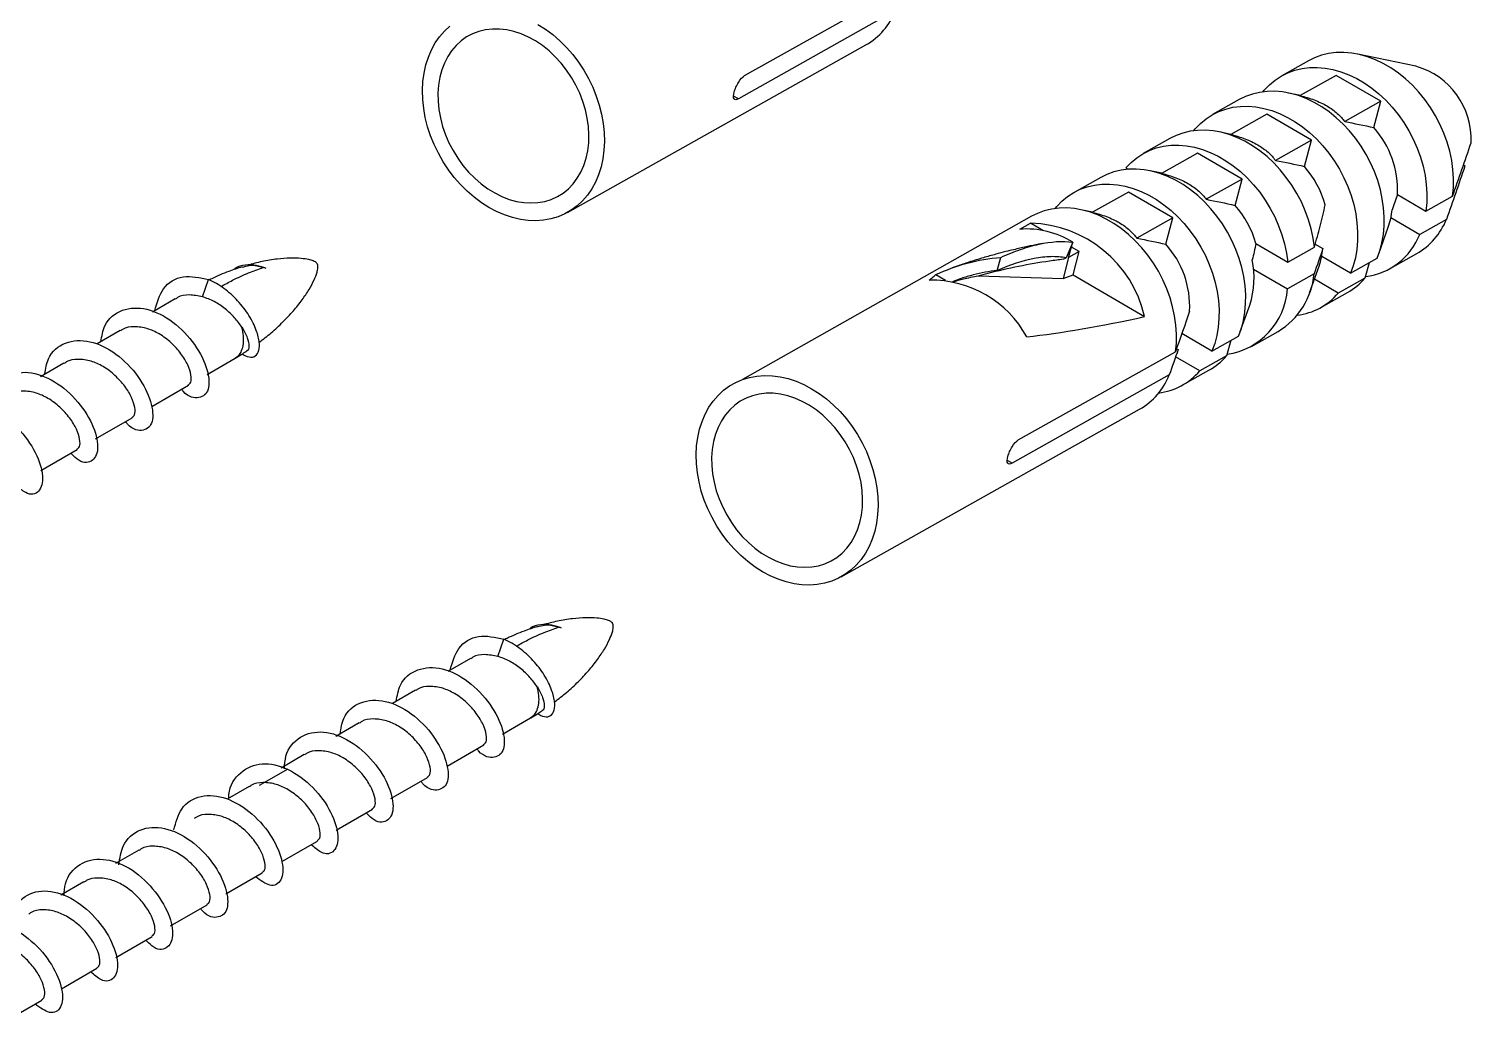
# Model space of a CAD drawing. Extents: x 7948 to 8542, y -4601 to -4181.
# Drawn here: x 8377.33 to 8395.8, y -4244.99 to -4232.28 of the extents above; entities that cross this region are included whole.
import ezdxf

# ---------------------------------------------------------------- set-up
doc = ezdxf.new("R2010")
doc.units = 0
doc.header["$LTSCALE"] = 7
doc.header["$MEASUREMENT"] = 0
doc.layers.get('0').update_dxf_attribs({"color": 2, "linetype": 'CONTINUOUS'})

msp = doc.modelspace()

# ---------------------------------------------------------------- linework, layer by layer
at = {"color": 7, "linetype": 'Continuous'}
for p, q in [((8386.49521, -4232.87972), (8388.50836, -4231.74976)), ((8388.4285, -4232.04783), (8386.41534, -4233.17779)), ((8384.22745, -4234.631), (8388.04903, -4232.48599)), ((8395.09286, -4232.76059), (8394.34869, -4232.60463)), ((8393.71657, -4232.68944), (8393.37536, -4232.88096)), ((8394.07081, -4232.87673), (8393.60979, -4233.13549)), ((8394.6411, -4233.2087), (8394.07081, -4232.87673)), ((8393.61218, -4233.13415), (8393.46154, -4233.10258)), ((8392.82942, -4233.18739), (8392.48821, -4233.37891)), ((8394.6411, -4233.2087), (8394.18008, -4233.46747)), ((8394.55102, -4233.5449), (8394.6411, -4233.2087)), ((8393.18366, -4233.37468), (8392.72264, -4233.63344)), ((8393.75395, -4233.70665), (8393.18366, -4233.37468)), ((8391.94227, -4233.68534), (8391.60106, -4233.87686)), ((8392.72503, -4233.6321), (8392.57438, -4233.60053)), ((8393.75395, -4233.70665), (8393.29293, -4233.96542)), ((8393.66386, -4234.04285), (8393.75395, -4233.70665)), ((8392.2965, -4233.87262), (8391.83548, -4234.13139)), ((8392.86679, -4234.2046), (8392.2965, -4233.87262)), ((8391.37712, -4234.061), (8391.40754, -4234.07871)), ((8391.83787, -4234.13005), (8391.68723, -4234.09848)), ((8395.70114, -4234.0224), (8395.71847, -4234.03704)), ((8391.05512, -4234.18329), (8390.7139, -4234.37481)), ((8392.86679, -4234.2046), (8392.40577, -4234.46337)), ((8392.77671, -4234.5408), (8392.86679, -4234.2046)), ((8391.40935, -4234.37057), (8390.94833, -4234.62934)), ((8391.97964, -4234.70255), (8391.40935, -4234.37057)), ((8394.85527, -4234.4015), (8395.22084, -4234.61431)), ((8395.22084, -4234.61431), (8395.56205, -4234.42279)), ((8390.95072, -4234.628), (8390.80008, -4234.59643)), ((8390.16796, -4234.68124), (8386.46852, -4236.77037)), ((8390.01951, -4234.84681), (8390.156, -4234.7702)), ((8390.31572, -4234.86318), (8390.156, -4234.7702)), ((8391.97964, -4234.70255), (8391.51862, -4234.96132)), ((8391.88956, -4235.03875), (8391.97964, -4234.70255)), ((8394.61721, -4235.16155), (8394.73809, -4234.82121)), ((8394.77241, -4234.69782), (8395.14098, -4234.91238)), ((8395.48219, -4234.72086), (8395.14098, -4234.91238)), ((8390.69748, -4235.01176), (8390.61334, -4235.2139)), ((8390.64424, -4235.21048), (8390.69748, -4235.01176)), ((8389.73068, -4235.3742), (8389.77536, -4235.20747)), ((8390.78072, -4235.13387), (8390.64424, -4235.21048)), ((8390.78072, -4235.13387), (8390.68041, -4235.07547)), ((8390.70086, -4235.43193), (8390.78072, -4235.13387)), ((8393.04262, -4235.03052), (8393.45074, -4235.2681)), ((8393.45074, -4235.2681), (8393.79196, -4235.07658)), ((8393.80281, -4235.03731), (8393.9009, -4235.09441)), ((8394.25382, -4235.41033), (8393.88525, -4235.19577)), ((8394.76151, -4235.35054), (8395.10272, -4235.15902)), ((8389.20331, -4235.32432), (8389.15487, -4235.34076)), ((8390.64424, -4235.21048), (8390.57278, -4235.47717)), ((8393.01391, -4235.35837), (8393.44654, -4235.61021)), ((8393.73006, -4235.6595), (8393.85094, -4235.31916)), ((8394.25382, -4235.41033), (8394.59504, -4235.21881)), ((8394.49403, -4235.2755), (8394.43951, -4235.47283)), ((8379.55149, -4235.71296), (8379.63094, -4235.49094)), ((8388.94489, -4235.42796), (8389.06942, -4235.50045)), ((8389.48551, -4235.4443), (8390.57278, -4235.47717)), ((8390.57278, -4235.47717), (8390.70086, -4235.43193)), ((8390.70086, -4235.43193), (8391.61747, -4235.96551)), ((8393.78775, -4235.41869), (8393.44654, -4235.61021)), ((8394.0983, -4235.66435), (8393.79172, -4235.48588)), ((8394.43951, -4235.47283), (8394.0983, -4235.66435)), ((8379.20267, -4235.73805), (8378.91032, -4235.90682)), ((8393.87436, -4235.84849), (8394.21557, -4235.65697)), ((8392.84291, -4236.15744), (8392.96378, -4235.81711)), ((8378.49717, -4236.14532), (8378.20368, -4236.31475)), ((8392.47952, -4236.40622), (8392.09426, -4236.18196)), ((8392.47952, -4236.40622), (8392.82073, -4236.21471)), ((8392.71972, -4236.2714), (8392.6652, -4236.46873)), ((8392.9872, -4236.34644), (8393.32842, -4236.15492)), ((8379.6126, -4236.70538), (8379.97107, -4236.49845)), ((8390.00029, -4237.54455), (8392.01344, -4236.41459)), ((8392.32399, -4236.66025), (8392.01469, -4236.4802)), ((8392.02662, -4236.37667), (8392.04673, -4236.38838)), ((8392.6652, -4236.46873), (8392.32399, -4236.66025)), ((8377.7775, -4236.56229), (8377.47702, -4236.73575)), ((8392.10005, -4236.84439), (8392.44126, -4236.65287)), ((8378.90276, -4237.11517), (8379.37124, -4236.84472)), ((8391.93358, -4236.71265), (8389.92042, -4237.84262)), ((8387.73253, -4239.29583), (8391.55411, -4237.15082)), ((8378.18316, -4237.53209), (8378.65163, -4237.26165)), ((8377.48163, -4237.93708), (8377.94604, -4237.66898)), ((8383.33394, -4240.31784), (8383.41339, -4240.09582)), ((8382.98512, -4240.34293), (8382.69277, -4240.5117)), ((8382.27963, -4240.7502), (8381.98613, -4240.91963)), ((8383.39506, -4241.31026), (8383.75352, -4241.10333)), ((8381.55995, -4241.16717), (8381.25947, -4241.34063)), ((8382.68521, -4241.72005), (8383.15369, -4241.4496)), ((8380.8545, -4241.57442), (8380.5584, -4241.74535)), ((8380.64379, -4241.75803), (8380.27605, -4241.97032)), ((8380.14903, -4241.98168), (8379.86852, -4242.14361)), ((8381.96562, -4242.13697), (8382.43408, -4241.86653)), ((8381.26409, -4242.54196), (8381.72849, -4242.27386)), ((8380.56803, -4242.94379), (8381.02309, -4242.68108)), ((8378.73784, -4242.79634), (8378.43796, -4242.96945)), ((8379.85183, -4243.35724), (8380.31755, -4243.08838)), ((8378.03242, -4243.20357), (8377.73726, -4243.37396)), ((8379.14338, -4243.76621), (8379.6119, -4243.49575)), ((8378.44248, -4244.17084), (8378.90626, -4243.9031)), ((8377.74667, -4244.57252), (8378.20116, -4244.31015)), ((8377.02948, -4244.98655), (8377.4954, -4244.71758))]:
    msp.add_line(p, q, dxfattribs=at)
at = {"color": 8, "linetype": 'Continuous'}
for p, q in [((8386.41534, -4233.17779), (8386.35455, -4233.1424)), ((8389.92042, -4237.84262), (8389.85964, -4237.80723))]:
    msp.add_line(p, q, dxfattribs=at)
at = {"color": 7, "linetype": 'Continuous', "flags": 128}
for points in [[(8384.65595, -4234.0491), (8384.6243, -4234.1488), (8384.58436, -4234.24277), (8384.53642, -4234.3303), (8384.48087, -4234.41071), (8384.4181, -4234.48341), (8384.34861, -4234.54783), (8384.27293, -4234.60349), (8384.19162, -4234.64996), (8384.10531, -4234.68688), (8384.01466, -4234.71399), (8383.92035, -4234.73106), (8383.82311, -4234.73798), (8383.72366, -4234.73469), (8383.62278, -4234.7212), (8383.52122, -4234.69764), (8383.41976, -4234.66417), (8383.31918, -4234.62105), (8383.22023, -4234.56861), (8383.12368, -4234.50724), (8383.03025, -4234.43742), (8382.94065, -4234.35968), (8382.85558, -4234.2746), (8382.77567, -4234.18284), (8382.70153, -4234.08509), (8382.63374, -4233.9821), (8382.5728, -4233.87465), (8382.51917, -4233.76356), (8382.47327, -4233.64967), (8382.43545, -4233.53386), (8382.40599, -4233.41699), (8382.38512, -4233.29997), (8382.373, -4233.18368), (8382.36971, -4233.06901), (8382.37529, -4232.95683), (8382.38969, -4232.84799), (8382.4128, -4232.74333), (8382.44445, -4232.64363), (8382.48439, -4232.54966), (8382.53232, -4232.46214), (8382.58788, -4232.38172), (8382.65065, -4232.30902), (8382.72014, -4232.2446)], [(8383.84852, -4232.22382), (8383.94507, -4232.28519), (8384.0385, -4232.35501), (8384.1281, -4232.43275), (8384.21317, -4232.51783), (8384.29308, -4232.60959), (8384.36722, -4232.70734), (8384.43501, -4232.81033), (8384.49595, -4232.91778), (8384.54958, -4233.02887), (8384.59548, -4233.14276), (8384.6333, -4233.25857), (8384.66276, -4233.37544), (8384.68363, -4233.49246), (8384.69575, -4233.60875), (8384.69904, -4233.72342), (8384.69346, -4233.8356), (8384.67906, -4233.94444), (8384.65595, -4234.0491)], [(8384.46585, -4233.93845), (8384.48668, -4233.84194), (8384.49862, -4233.74127), (8384.50156, -4233.63739), (8384.49547, -4233.53125), (8384.4804, -4233.42384), (8384.4565, -4233.31619), (8384.42399, -4233.20927), (8384.38318, -4233.10411), (8384.33444, -4233.00167), (8384.27823, -4232.90291), (8384.21507, -4232.80876), (8384.14556, -4232.7201), (8384.07034, -4232.63775), (8383.99012, -4232.56248), (8383.90565, -4232.49499), (8383.8177, -4232.43592), (8383.72712, -4232.38582), (8383.63473, -4232.34514), (8383.5414, -4232.31429), (8383.44801, -4232.29353), (8383.35543, -4232.28307), (8383.26451, -4232.283), (8383.17612, -4232.29333), (8383.09107, -4232.31395), (8383.01016, -4232.34468), (8382.93415, -4232.38523), (8382.86374, -4232.43521), (8382.79959, -4232.49417), (8382.7423, -4232.56155), (8382.6924, -4232.63672), (8382.65037, -4232.71899), (8382.61659, -4232.80758), (8382.59138, -4232.90166), (8382.57498, -4233.00036), (8382.56753, -4233.10276), (8382.56911, -4233.2079), (8382.5797, -4233.31479), (8382.59921, -4233.42245), (8382.62744, -4233.52986), (8382.66415, -4233.63602), (8382.70898, -4233.73994), (8382.76151, -4233.84066), (8382.82127, -4233.93722), (8382.88768, -4234.02874), (8382.96013, -4234.11435), (8383.03794, -4234.19325), (8383.12038, -4234.26471), (8383.20669, -4234.32806), (8383.29606, -4234.38271), (8383.38766, -4234.42816), (8383.48062, -4234.46396), (8383.57409, -4234.4898), (8383.66718, -4234.50543), (8383.75904, -4234.5107), (8383.8488, -4234.50556), (8383.93562, -4234.49007), (8384.0187, -4234.46436), (8384.09725, -4234.42868), (8384.17055, -4234.38336), (8384.23791, -4234.32883), (8384.2987, -4234.26559), (8384.35235, -4234.19423), (8384.39837, -4234.11541), (8384.43632, -4234.02989), (8384.46585, -4233.93845)], [(8395.56205, -4234.42279), (8395.57241, -4234.31204), (8395.57388, -4234.19833), (8395.56645, -4234.08252), (8395.55017, -4233.96549), (8395.52517, -4233.84816), (8395.49163, -4233.7314), (8395.44983, -4233.61612), (8395.40007, -4233.5032), (8395.34273, -4233.39349), (8395.27826, -4233.28784), (8395.20715, -4233.18706), (8395.12994, -4233.09192), (8395.04722, -4233.00314), (8394.95963, -4232.92141), (8394.86783, -4232.84734), (8394.77253, -4232.78151), (8394.67445, -4232.72442), (8394.57435, -4232.6765), (8394.47298, -4232.63812), (8394.37114, -4232.60958), (8394.26959, -4232.59109), (8394.1691, -4232.5828), (8394.07046, -4232.58476), (8393.97441, -4232.59697), (8393.8817, -4232.61932), (8393.79301, -4232.65166), (8393.71657, -4232.68944)], [(8393.13251, -4233.08784), (8393.15043, -4233.06625), (8393.21657, -4232.99721), (8393.28922, -4232.93672), (8393.36783, -4232.88524), (8393.4518, -4232.84317), (8393.54048, -4232.81084), (8393.6332, -4232.78848), (8393.72925, -4232.77628), (8393.82789, -4232.77431), (8393.92837, -4232.78261), (8394.02993, -4232.8011), (8394.13177, -4232.82964), (8394.23313, -4232.86802), (8394.33324, -4232.91593), (8394.43132, -4232.97303), (8394.52662, -4233.03886), (8394.61842, -4233.11293), (8394.70601, -4233.19466), (8394.78873, -4233.28344), (8394.86594, -4233.37858), (8394.93705, -4233.47936), (8395.00152, -4233.58501), (8395.05885, -4233.69471), (8395.10861, -4233.80764), (8395.15042, -4233.92292), (8395.18395, -4234.03968), (8395.20896, -4234.15701), (8395.22524, -4234.27403), (8395.23267, -4234.38985), (8395.2312, -4234.50356), (8395.22084, -4234.61431)], [(8394.59504, -4235.21881), (8394.63047, -4235.12186), (8394.65751, -4235.01961), (8394.67595, -4234.91283), (8394.68565, -4234.80233), (8394.68652, -4234.68895), (8394.67858, -4234.57355), (8394.66187, -4234.457), (8394.63652, -4234.34018), (8394.60273, -4234.22399), (8394.56075, -4234.1093), (8394.51091, -4233.99698), (8394.45357, -4233.88789), (8394.38917, -4233.78284), (8394.3182, -4233.68264), (8394.2412, -4233.58805), (8394.15876, -4233.49978), (8394.07149, -4233.4185), (8393.98006, -4233.34483), (8393.88516, -4233.27932), (8393.78752, -4233.22248), (8393.68786, -4233.17473), (8393.58695, -4233.13644), (8393.48555, -4233.10789), (8393.38443, -4233.08931), (8393.28436, -4233.08082), (8393.1861, -4233.08251), (8393.09038, -4233.09435), (8392.99794, -4233.11625), (8392.90947, -4233.14806), (8392.82942, -4233.18739)], [(8392.24536, -4233.58579), (8392.26702, -4233.55988), (8392.33325, -4233.49161), (8392.40591, -4233.43184), (8392.48444, -4233.38104), (8392.56826, -4233.33958), (8392.65673, -4233.30777), (8392.74917, -4233.28587), (8392.84488, -4233.27403), (8392.94315, -4233.27234), (8393.04322, -4233.28083), (8393.14434, -4233.29941), (8393.24574, -4233.32796), (8393.34665, -4233.36625), (8393.4463, -4233.414), (8393.54395, -4233.47084), (8393.63885, -4233.53635), (8393.73028, -4233.61002), (8393.81755, -4233.6913), (8393.89999, -4233.77957), (8393.97699, -4233.87416), (8394.04796, -4233.97436), (8394.11235, -4234.07941), (8394.16969, -4234.1885), (8394.21954, -4234.30082), (8394.26152, -4234.41551), (8394.29531, -4234.5317), (8394.32065, -4234.64852), (8394.33736, -4234.76507), (8394.34531, -4234.88047), (8394.34443, -4234.99385), (8394.33474, -4235.10435), (8394.3163, -4235.21113), (8394.28926, -4235.31338), (8394.25382, -4235.41033)], [(8393.79196, -4235.07658), (8393.77556, -4234.95968), (8393.75047, -4234.84249), (8393.71687, -4234.72588), (8393.67501, -4234.61075), (8393.62523, -4234.49799), (8393.5679, -4234.38845), (8393.50344, -4234.28296), (8393.43237, -4234.18233), (8393.35522, -4234.08734), (8393.27257, -4233.99869), (8393.18506, -4233.91708), (8393.09336, -4233.84312), (8392.99817, -4233.77737), (8392.9002, -4233.72034), (8392.80022, -4233.67247), (8392.69898, -4233.63412), (8392.59725, -4233.60557), (8392.49581, -4233.58706), (8392.39544, -4233.57871), (8392.2969, -4233.5806), (8392.20094, -4233.59271), (8392.10829, -4233.61495), (8392.01966, -4233.64714), (8391.94227, -4233.68534)], [(8391.37712, -4234.061), (8391.44328, -4233.99216), (8391.51593, -4233.93186), (8391.59452, -4233.88057), (8391.67845, -4233.83866), (8391.76708, -4233.80647), (8391.85972, -4233.78423), (8391.95568, -4233.77212), (8392.05423, -4233.77023), (8392.1546, -4233.77858), (8392.25604, -4233.79709), (8392.35776, -4233.82564), (8392.45901, -4233.86399), (8392.55899, -4233.91186), (8392.65695, -4233.96889), (8392.75215, -4234.03464), (8392.84385, -4234.1086), (8392.93136, -4234.19021), (8393.014, -4234.27886), (8393.09116, -4234.37385), (8393.16223, -4234.47448), (8393.22668, -4234.57997), (8393.28402, -4234.68951), (8393.3338, -4234.80227), (8393.37565, -4234.9174), (8393.40926, -4235.034), (8393.43435, -4235.1512), (8393.45074, -4235.2681)], [(8392.82073, -4236.21471), (8392.85617, -4236.11776), (8392.88321, -4236.01551), (8392.90165, -4235.90873), (8392.91134, -4235.79823), (8392.91222, -4235.68485), (8392.90427, -4235.56944), (8392.88756, -4235.4529), (8392.86222, -4235.33608), (8392.82843, -4235.21989), (8392.78645, -4235.1052), (8392.7366, -4234.99288), (8392.67926, -4234.88379), (8392.61486, -4234.77874), (8392.5439, -4234.67854), (8392.4669, -4234.58395), (8392.38445, -4234.49568), (8392.29719, -4234.4144), (8392.20576, -4234.34073), (8392.11086, -4234.27522), (8392.01321, -4234.21838), (8391.91355, -4234.17063), (8391.81264, -4234.13234), (8391.71125, -4234.10379), (8391.61013, -4234.0852), (8391.51006, -4234.07672), (8391.41179, -4234.07841), (8391.31607, -4234.09025), (8391.22363, -4234.11215), (8391.13517, -4234.14396), (8391.05512, -4234.18329)], [(8390.47106, -4234.58169), (8390.49271, -4234.55577), (8390.55894, -4234.48751), (8390.6316, -4234.42774), (8390.71014, -4234.37694), (8390.79396, -4234.33548), (8390.88242, -4234.30367), (8390.97486, -4234.28177), (8391.07058, -4234.26993), (8391.16884, -4234.26824), (8391.26892, -4234.27672), (8391.37003, -4234.29531), (8391.47143, -4234.32386), (8391.57234, -4234.36215), (8391.672, -4234.4099), (8391.76964, -4234.46674), (8391.86454, -4234.53225), (8391.95597, -4234.60592), (8392.04324, -4234.6872), (8392.12569, -4234.77547), (8392.20268, -4234.87006), (8392.27365, -4234.97026), (8392.33805, -4235.0753), (8392.39539, -4235.1844), (8392.44524, -4235.29672), (8392.48721, -4235.41141), (8392.521, -4235.5276), (8392.54635, -4235.64441), (8392.56306, -4235.76096), (8392.571, -4235.87637), (8392.57013, -4235.98975), (8392.56043, -4236.10025), (8392.542, -4236.20703), (8392.51496, -4236.30928), (8392.47952, -4236.40622)], [(8392.01344, -4236.41459), (8392.0238, -4236.30384), (8392.02527, -4236.19012), (8392.01784, -4236.07431), (8392.00156, -4235.95729), (8391.97656, -4235.83995), (8391.94302, -4235.7232), (8391.90122, -4235.60792), (8391.85146, -4235.49499), (8391.79412, -4235.38529), (8391.72965, -4235.27964), (8391.65854, -4235.17886), (8391.58133, -4235.08372), (8391.49861, -4234.99494), (8391.41102, -4234.9132), (8391.31922, -4234.83914), (8391.22392, -4234.77331), (8391.12584, -4234.71621), (8391.02574, -4234.66829), (8390.92437, -4234.62992), (8390.82253, -4234.60138), (8390.72098, -4234.58289), (8390.62049, -4234.57459), (8390.52185, -4234.57656), (8390.4258, -4234.58876), (8390.33308, -4234.61112), (8390.2444, -4234.64345), (8390.16796, -4234.68124)], [(8388.16103, -4238.71393), (8388.12938, -4238.81363), (8388.08944, -4238.9076), (8388.04151, -4238.99512), (8387.98595, -4239.07554), (8387.92319, -4239.14823), (8387.8537, -4239.21266), (8387.77801, -4239.26831), (8387.69671, -4239.31478), (8387.6104, -4239.35171), (8387.51974, -4239.37881), (8387.42544, -4239.39589), (8387.32819, -4239.40281), (8387.22875, -4239.39951), (8387.12786, -4239.38603), (8387.0263, -4239.36247), (8386.92485, -4239.32899), (8386.82426, -4239.28587), (8386.72532, -4239.23343), (8386.62876, -4239.17207), (8386.53533, -4239.10225), (8386.44574, -4239.0245), (8386.36066, -4238.93943), (8386.28075, -4238.84767), (8386.20662, -4238.74992), (8386.13882, -4238.64693), (8386.07788, -4238.53948), (8386.02425, -4238.42839), (8385.97836, -4238.3145), (8385.94053, -4238.19868), (8385.91108, -4238.08182), (8385.89021, -4237.9648), (8385.87808, -4237.84851), (8385.8748, -4237.73384), (8385.88037, -4237.62166), (8385.89477, -4237.51282), (8385.91788, -4237.40815), (8385.94953, -4237.30846), (8385.98947, -4237.21449), (8386.03741, -4237.12696), (8386.09297, -4237.04655), (8386.15573, -4236.97385), (8386.22522, -4236.90943), (8386.3009, -4236.85377), (8386.38221, -4236.8073), (8386.46852, -4236.77037), (8386.55917, -4236.74327), (8386.65348, -4236.72619), (8386.75073, -4236.71928), (8386.85017, -4236.72257), (8386.95105, -4236.73605), (8387.05261, -4236.75962), (8387.15407, -4236.79309), (8387.25465, -4236.83621), (8387.3536, -4236.88865), (8387.45015, -4236.95001), (8387.54359, -4237.01983), (8387.63318, -4237.09758), (8387.71825, -4237.18266), (8387.79816, -4237.27442), (8387.8723, -4237.37217), (8387.94009, -4237.47516), (8388.00104, -4237.58261), (8388.05466, -4237.6937), (8388.10056, -4237.80759), (8388.13838, -4237.9234), (8388.16784, -4238.04026), (8388.18871, -4238.15729), (8388.20083, -4238.27358), (8388.20412, -4238.38825), (8388.19854, -4238.50043), (8388.18414, -4238.60927), (8388.16103, -4238.71393)], [(8387.97093, -4238.60327), (8387.99176, -4238.50677), (8388.0037, -4238.4061), (8388.00664, -4238.30221), (8388.00055, -4238.19607), (8387.98548, -4238.08867), (8387.96158, -4237.98101), (8387.92907, -4237.8741), (8387.88826, -4237.76893), (8387.83952, -4237.66649), (8387.78331, -4237.56774), (8387.72015, -4237.47359), (8387.65064, -4237.38493), (8387.57543, -4237.30257), (8387.49521, -4237.2273), (8387.41073, -4237.15982), (8387.32279, -4237.10075), (8387.2322, -4237.05064), (8387.13981, -4237.00997), (8387.04649, -4236.97911), (8386.95309, -4236.95836), (8386.86051, -4236.9479), (8386.7696, -4236.94783), (8386.6812, -4236.95815), (8386.59615, -4236.97878), (8386.51524, -4237.00951), (8386.43923, -4237.05005), (8386.36882, -4237.10004), (8386.30467, -4237.159), (8386.24738, -4237.22638), (8386.19749, -4237.30155), (8386.15545, -4237.38382), (8386.12167, -4237.4724), (8386.09646, -4237.56649), (8386.08006, -4237.66519), (8386.07261, -4237.76759), (8386.07419, -4237.87272), (8386.08478, -4237.97962), (8386.10429, -4238.08727), (8386.13253, -4238.19468), (8386.16923, -4238.30085), (8386.21406, -4238.40477), (8386.2666, -4238.50549), (8386.32635, -4238.60205), (8386.39276, -4238.69356), (8386.46521, -4238.77917), (8386.54302, -4238.85808), (8386.62546, -4238.92954), (8386.71177, -4238.99289), (8386.80114, -4239.04754), (8386.89274, -4239.09298), (8386.9857, -4239.12879), (8387.07917, -4239.15463), (8387.17227, -4239.17025), (8387.26412, -4239.17552), (8387.35388, -4239.17039), (8387.4407, -4239.15489), (8387.52378, -4239.12919), (8387.60234, -4239.09351), (8387.67563, -4239.04819), (8387.74299, -4238.99365), (8387.80378, -4238.93041), (8387.85744, -4238.85905), (8387.90345, -4238.78024), (8387.9414, -4238.69471), (8387.97093, -4238.60327)]]:
    msp.add_lwpolyline(points, dxfattribs=at)
at = {"color": 7, "linetype": 'Continuous'}
for centre, radius, start, end in [((8387.60363, -4231.71686), 0.88879, 300.074881, 338.137497), ((8394.82933, -4233.69414), 0.97004, 357.351076, 74.236197), ((8393.66806, -4234.34085), 1.18876, 357.075455, 42.033392), ((8392.72362, -4234.87043), 1.25258, 15.648195, 41.353386), ((8391.83647, -4235.36838), 1.25258, 15.648195, 41.353386), ((8393.82018, -4234.49922), 0.97275, 340.669501, 354.262474), ((8390.11746, -4236.30843), 1.53871, 12.877186, 88.564717), ((8394.65732, -4234.38989), 0.88879, 300.074881, 338.137497), ((8390.10336, -4235.97794), 1.13423, 58.411535, 94.239171), ((8394.34382, -4234.60247), 0.85528, 276.938324, 338.755374), ((8391.0066, -4235.8347), 1.18876, 357.075455, 42.033392), ((8392.93399, -4234.99738), 0.97177, 340.662615, 354.26936), ((8391.89896, -4235.46666), 1.12101, 341.782935, 11.787256), ((8388.87986, -4236.89967), 1.40184, 28.754394, 90.83658), ((8392.83131, -4235.33337), 0.96024, 301.177587, 354.902393), ((8393.80819, -4234.93331), 0.83045, 299.376821, 319.482878), ((8392.54299, -4235.55128), 0.90547, 278.277439, 356.268746), ((8393.46792, -4235.12465), 0.82985, 277.153832, 319.431478), ((8392.03389, -4235.9292), 0.83045, 299.376821, 319.482878), ((8391.69362, -4236.12055), 0.82985, 277.153832, 319.431478), ((8391.10871, -4236.38169), 0.88879, 300.074881, 338.137497)]:
    msp.add_arc(centre, radius, start, end, dxfattribs=at)
msp.add_ellipse((8393.4588, -4234.45793), major_axis=(4.90667, 1.55516), ratio=0.18948799, start_param=3.90258093, end_param=4.26844214, dxfattribs=at)
for points, knots in [([(8386.41534, -4233.17779), (8386.40181, -4233.18539), (8386.39007, -4233.18924), (8386.37099, -4233.18918), (8386.3638, -4233.18518), (8386.35009, -4233.16196), (8386.35145, -4233.13091), (8386.36729, -4233.07181), (8386.37465, -4233.05069), (8386.3929, -4233.00788), (8386.40374, -4232.98642), (8386.4395, -4232.92729), (8386.46814, -4232.89492), (8386.49521, -4232.87972)], [0, 0, 0, 0, 0.125, 0.125, 0.25, 0.25, 0.5, 0.5, 0.625, 0.625, 0.75, 0.75, 1, 1, 1, 1]), ([(8393.60979, -4233.13549), (8393.67132, -4233.15105), (8393.73149, -4233.1693), (8393.81882, -4233.20243), (8393.84763, -4233.21454), (8393.90237, -4233.24022), (8393.92846, -4233.25384), (8394.00284, -4233.29709), (8394.04761, -4233.32963), (8394.12271, -4233.39684), (8394.15396, -4233.43197), (8394.18008, -4233.46747)], [0, 0, 0, 0, 0.25, 0.25, 0.375, 0.375, 0.5, 0.5, 0.75, 0.75, 1, 1, 1, 1]), ([(8392.72264, -4233.63344), (8392.78417, -4233.649), (8392.84434, -4233.66725), (8392.93167, -4233.70038), (8392.96048, -4233.71249), (8393.01522, -4233.73817), (8393.04131, -4233.75179), (8393.11569, -4233.79504), (8393.16045, -4233.82758), (8393.23556, -4233.89479), (8393.2668, -4233.92992), (8393.29293, -4233.96542)], [0, 0, 0, 0, 0.25, 0.25, 0.375, 0.375, 0.5, 0.5, 0.75, 0.75, 1, 1, 1, 1]), ([(8391.83548, -4234.13139), (8391.89702, -4234.14695), (8391.95719, -4234.1652), (8392.04451, -4234.19832), (8392.07332, -4234.21044), (8392.12806, -4234.23612), (8392.15416, -4234.24974), (8392.22854, -4234.29298), (8392.2733, -4234.32553), (8392.34841, -4234.39274), (8392.37965, -4234.42787), (8392.40577, -4234.46337)], [0, 0, 0, 0, 0.25, 0.25, 0.375, 0.375, 0.5, 0.5, 0.75, 0.75, 1, 1, 1, 1]), ([(8390.94833, -4234.62934), (8391.00987, -4234.6449), (8391.07003, -4234.66315), (8391.15736, -4234.69627), (8391.18617, -4234.70839), (8391.24091, -4234.73407), (8391.26701, -4234.74769), (8391.34138, -4234.79093), (8391.38615, -4234.82348), (8391.46126, -4234.89069), (8391.4925, -4234.92582), (8391.51862, -4234.96132)], [0, 0, 0, 0, 0.25, 0.25, 0.375, 0.375, 0.5, 0.5, 0.75, 0.75, 1, 1, 1, 1]), ([(8393.79196, -4235.07658), (8393.81808, -4234.98675), (8393.84326, -4234.89666), (8393.8901, -4234.71556), (8393.91187, -4234.62458), (8393.92977, -4234.53257)], [0, 0, 0, 0, 0.5, 0.5, 1, 1, 1, 1]), ([(8389.77536, -4235.20747), (8389.86091, -4235.16847), (8389.94467, -4235.13461), (8390.10833, -4235.07792), (8390.18842, -4235.05506), (8390.42056, -4235.00464), (8390.56499, -4234.99457), (8390.69744, -4235.01184)], [0, 0, 0, 0, 0.25, 0.25, 0.5, 0.5, 1, 1, 1, 1]), ([(8390.30534, -4235.03046), (8390.28516, -4235.03426), (8390.24025, -4235.04272), (8390.17132, -4235.05701), (8390.09686, -4235.0729), (8390.01976, -4235.09015), (8389.93369, -4235.11027), (8389.83036, -4235.13567), (8389.70142, -4235.16932), (8389.54326, -4235.21395), (8389.37677, -4235.26443), (8389.26364, -4235.30353), (8389.21249, -4235.32121)], [0, 0, 0, 0, 0.05528779, 0.12303181, 0.18894027, 0.25944142, 0.33441732, 0.42495201, 0.54280017, 0.68807791, 0.85895265, 1, 1, 1, 1]), ([(8390.61329, -4235.214), (8390.55092, -4235.20181), (8390.48524, -4235.19673), (8390.34782, -4235.19954), (8390.27587, -4235.20746), (8390.05324, -4235.24934), (8389.89588, -4235.30124), (8389.73068, -4235.3742)], [0, 0, 0, 0, 0.25, 0.25, 0.5, 0.5, 1, 1, 1, 1]), ([(8380.06028, -4235.32823), (8380.00275, -4235.34693), (8379.8702, -4235.39), (8379.73057, -4235.44933), (8379.64986, -4235.49033), (8379.63975, -4235.49546)], [0, 0, 0, 0, 0.4015402, 0.92506864, 1, 1, 1, 1]), ([(8380.36827, -4235.34975), (8380.32662, -4235.33451), (8380.23619, -4235.30144), (8380.09817, -4235.30064), (8379.9976, -4235.32273), (8379.95872, -4235.35979), (8379.95403, -4235.36426)], [0, 0, 0, 0, 0.27696294, 0.60122499, 0.95184436, 1, 1, 1, 1]), ([(8380.06177, -4235.33323), (8380.09067, -4235.32373), (8380.16465, -4235.29943), (8380.26103, -4235.31453), (8380.32164, -4235.33326), (8380.33091, -4235.33612)], [0, 0, 0, 0, 0.35198006, 0.90081172, 1, 1, 1, 1]), ([(8381.02262, -4235.2894), (8381.01997, -4235.28554), (8381.01602, -4235.27978), (8381.00734, -4235.27184), (8380.99289, -4235.2617), (8380.96129, -4235.24736), (8380.90177, -4235.23112), (8380.80532, -4235.21812), (8380.67018, -4235.21478), (8380.50161, -4235.22736), (8380.31715, -4235.25647), (8380.19182, -4235.29019), (8380.13077, -4235.30662)], [0, 0, 0, 0, 0.01277671, 0.01904438, 0.03465619, 0.06818073, 0.1344054, 0.24281953, 0.39457691, 0.58249875, 0.79667525, 1, 1, 1, 1]), ([(8380.27826, -4236.29473), (8380.33006, -4236.2548), (8380.4364, -4236.17282), (8380.58243, -4236.03738), (8380.71505, -4235.89628), (8380.8267, -4235.75665), (8380.91553, -4235.62414), (8380.97963, -4235.50543), (8381.01644, -4235.41303), (8381.03011, -4235.35345), (8381.03145, -4235.32314), (8381.02969, -4235.30837), (8381.02701, -4235.29805), (8381.02406, -4235.29224), (8381.02262, -4235.2894)], [0, 0, 0, 0, 0.1494963, 0.30691949, 0.45651099, 0.59598338, 0.72213327, 0.8306135, 0.91604398, 0.96077826, 0.9780479, 0.98725725, 0.99379235, 1, 1, 1, 1]), ([(8389.73068, -4235.3742), (8389.67833, -4235.38145), (8389.57348, -4235.39595), (8389.41995, -4235.43097), (8389.28059, -4235.47095), (8389.19464, -4235.50429), (8389.15729, -4235.51878)], [0, 0, 0, 0, 0.2637506, 0.52824716, 0.79499978, 1, 1, 1, 1]), ([(8389.48551, -4235.44428), (8389.52755, -4235.43242), (8389.82464, -4235.35164), (8390.19418, -4235.27695), (8390.51682, -4235.23459), (8390.57436, -4235.22775)], [-1.968516556, -1.968516556, -1.968516556, -1.968516556, -1.920711889, -1.633397023, -1.570778371, -1.570778371, -1.570778371, -1.570778371]), ([(8378.94088, -4235.88917), (8378.97007, -4235.78743), (8379.03128, -4235.57412), (8379.29441, -4235.41683), (8379.51879, -4235.46624), (8379.63094, -4235.49094)], [0, 0, 0, 0, 0.31321279, 0.65671939, 1, 1, 1, 1]), ([(8380.06426, -4236.44196), (8380.06772, -4236.4448), (8380.08928, -4236.46248), (8380.14228, -4236.48567), (8380.21592, -4236.48837), (8380.26468, -4236.43805), (8380.28168, -4236.36747), (8380.28117, -4236.27925), (8380.25448, -4236.16901), (8380.20295, -4236.04846), (8380.14906, -4235.95103), (8380.08177, -4235.8546), (8380.00421, -4235.76304), (8379.91852, -4235.67875), (8379.82693, -4235.60388), (8379.7305, -4235.53889), (8379.66412, -4235.50692), (8379.63094, -4235.49094)], [0, 0, 0, 0, 0.01057748, 0.0658573, 0.17059753, 0.28252216, 0.34144519, 0.40037624, 0.51228264, 0.57404015, 0.6357762, 0.69725338, 0.75876749, 0.81905866, 0.87935607, 0.93968722, 1, 1, 1, 1]), ([(8388.85939, -4235.49798), (8388.8731, -4235.48639), (8388.90102, -4235.46278), (8388.93009, -4235.4397), (8388.94489, -4235.42796)], [0, 0, 0, 0, 0.49097375, 1, 1, 1, 1]), ([(8389.16447, -4235.51996), (8389.2075, -4235.50714), (8389.30742, -4235.47736), (8389.42089, -4235.45629), (8389.4855, -4235.44429)], [0, 0, 0, 0, 0.43062649, 1, 1, 1, 1]), ([(8379.55149, -4235.71296), (8379.49553, -4235.70154), (8379.38361, -4235.6787), (8379.26343, -4235.69681), (8379.21473, -4235.73563), (8379.20576, -4235.74278)], [0, 0, 0, 0, 0.44922758, 0.89856748, 1, 1, 1, 1]), ([(8380.0571, -4236.10202), (8380.03072, -4236.06126), (8379.99949, -4236.02077), (8379.92725, -4235.94069), (8379.8868, -4235.90185), (8379.79937, -4235.83163), (8379.75172, -4235.79982), (8379.65402, -4235.74794), (8379.60275, -4235.72714), (8379.55149, -4235.71296)], [0, 0, 0, 0, 0.25, 0.25, 0.5, 0.5, 0.75, 0.75, 1, 1, 1, 1]), ([(8378.2498, -4236.28812), (8378.26288, -4236.21502), (8378.2972, -4236.02319), (8378.51495, -4235.85534), (8378.83585, -4235.8404), (8379.18354, -4236.01591), (8379.47013, -4236.31868), (8379.63451, -4236.65448), (8379.6463, -4236.92475), (8379.52132, -4237.02436), (8379.36817, -4237.00018), (8379.29107, -4236.90419), (8379.28383, -4236.89518)], [0, 0, 0, 0, 0.07061139, 0.18528811, 0.29994979, 0.41461143, 0.52928794, 0.64398785, 0.75870691, 0.87342666, 0.98812602, 1, 1, 1, 1]), ([(8379.36814, -4236.83999), (8379.38097, -4236.83087), (8379.41038, -4236.80996), (8379.4113, -4236.71631), (8379.37016, -4236.58696), (8379.28283, -4236.43952), (8379.15582, -4236.2977), (8379.00502, -4236.18468), (8378.84031, -4236.1099), (8378.67806, -4236.08877), (8378.55794, -4236.10395), (8378.50922, -4236.14288), (8378.50026, -4236.15004)], [0, 0, 0, 0, 0.08694604, 0.19923424, 0.31150434, 0.42380544, 0.53606493, 0.64836, 0.7501656, 0.86242358, 0.97470963, 1, 1, 1, 1]), ([(8380.0571, -4236.10202), (8380.08295, -4236.14844), (8380.13465, -4236.24124), (8380.14942, -4236.34583), (8380.14044, -4236.40287), (8380.11858, -4236.40465), (8380.11637, -4236.40483)], [0, 0, 0, 0, 0.32190428, 0.64364004, 0.96402224, 1, 1, 1, 1]), ([(8377.53098, -4236.7046), (8377.54258, -4236.63508), (8377.57411, -4236.44603), (8377.78614, -4236.27499), (8378.10544, -4236.2554), (8378.45373, -4236.42488), (8378.74372, -4236.72518), (8378.91125, -4237.06132), (8378.92874, -4237.33507), (8378.80725, -4237.44166), (8378.6538, -4237.41908), (8378.57461, -4237.32235), (8378.56559, -4237.31132)], [0, 0, 0, 0, 0.06681107, 0.18170436, 0.29652457, 0.4111895, 0.52610971, 0.64088548, 0.75556063, 0.87049518, 0.98524151, 1, 1, 1, 1]), ([(8379.97256, -4236.49717), (8380.00117, -4236.48047), (8380.04995, -4236.452), (8380.09787, -4236.42031), (8380.11769, -4236.4072)], [0, 0, 0, 0, 0.58637698, 1, 1, 1, 1]), ([(8376.81868, -4237.15002), (8376.82256, -4237.09478), (8376.83521, -4236.9148), (8377.01273, -4236.71849), (8377.31237, -4236.6478), (8377.66286, -4236.77453), (8377.97441, -4237.0487), (8378.17726, -4237.3863), (8378.23302, -4237.68447), (8378.14311, -4237.83963), (8377.9892, -4237.84426), (8377.89182, -4237.7413), (8377.86673, -4237.71477)], [0, 0, 0, 0, 0.05037581, 0.16412947, 0.27800492, 0.39161297, 0.50540206, 0.6192401, 0.73284182, 0.84666001, 0.96047705, 1, 1, 1, 1]), ([(8378.64853, -4237.25692), (8378.66145, -4237.24773), (8378.69104, -4237.22668), (8378.69129, -4237.13359), (8378.65098, -4237.0035), (8378.5629, -4236.85682), (8378.43647, -4236.71441), (8378.28538, -4236.60169), (8378.12073, -4236.52693), (8377.95887, -4236.50551), (8377.8383, -4236.52095), (8377.78963, -4236.55984), (8377.78061, -4236.56705)], [0, 0, 0, 0, 0.08697373, 0.19918435, 0.3115413, 0.42371539, 0.53609024, 0.64829515, 0.75013427, 0.86228585, 0.97448407, 1, 1, 1, 1]), ([(8377.94292, -4237.66422), (8377.95583, -4237.65507), (8377.98541, -4237.6341), (8377.98609, -4237.54073), (8377.94512, -4237.41137), (8377.85796, -4237.26381), (8377.73071, -4237.12233), (8377.58026, -4237.00874), (8377.41509, -4236.93435), (8377.25317, -4236.91286), (8377.13289, -4236.92816), (8377.08415, -4236.96709), (8377.07514, -4236.97428)], [0, 0, 0, 0, 0.086841734, 0.199058386, 0.311357748, 0.42364807, 0.535865999, 0.648224284, 0.750153378, 0.862360194, 0.974575915, 1, 1, 1, 1]), ([(8376.10697, -4237.52666), (8376.10706, -4237.51117), (8376.10782, -4237.36894), (8376.24964, -4237.17562), (8376.52122, -4237.0523), (8376.86991, -4237.13385), (8377.19766, -4237.37658), (8377.43389, -4237.70834), (8377.52775, -4238.0257), (8377.47235, -4238.22415), (8377.3217, -4238.26432), (8377.20503, -4238.16031), (8377.16176, -4238.12173)], [0, 0, 0, 0, 0.014016831, 0.128695961, 0.243615263, 0.358318019, 0.473020563, 0.587939077, 0.702618854, 0.817347985, 0.932263689, 1, 1, 1, 1]), ([(8389.92042, -4237.84262), (8389.90689, -4237.85021), (8389.89515, -4237.85407), (8389.87607, -4237.85401), (8389.86888, -4237.85), (8389.85517, -4237.82679), (8389.85653, -4237.79574), (8389.87237, -4237.73663), (8389.87973, -4237.71552), (8389.89798, -4237.67271), (8389.90882, -4237.65124), (8389.94458, -4237.59211), (8389.97323, -4237.55974), (8390.00029, -4237.54455)], [0, 0, 0, 0, 0.125, 0.125, 0.25, 0.25, 0.5, 0.5, 0.625, 0.625, 0.75, 0.75, 1, 1, 1, 1]), ([(8384.80507, -4239.89428), (8384.80242, -4239.89042), (8384.79848, -4239.88466), (8384.78979, -4239.87672), (8384.77535, -4239.86658), (8384.74375, -4239.85224), (8384.68422, -4239.83599), (8384.58777, -4239.823), (8384.45264, -4239.81966), (8384.28406, -4239.83224), (8384.09961, -4239.86135), (8383.97427, -4239.89507), (8383.91323, -4239.9115)], [0, 0, 0, 0, 0.01277671, 0.01904438, 0.03465619, 0.06818073, 0.1344054, 0.24281953, 0.39457691, 0.58249875, 0.79667525, 1, 1, 1, 1]), ([(8383.84273, -4239.93311), (8383.7852, -4239.95181), (8383.65266, -4239.99488), (8383.51303, -4240.05421), (8383.43231, -4240.09521), (8383.42221, -4240.10034)], [0, 0, 0, 0, 0.4015402, 0.92506864, 1, 1, 1, 1]), ([(8384.15073, -4239.95463), (8384.10907, -4239.93939), (8384.01865, -4239.90632), (8383.88063, -4239.90552), (8383.78005, -4239.92761), (8383.74118, -4239.96467), (8383.73649, -4239.96914)], [0, 0, 0, 0, 0.27696294, 0.60122499, 0.95184436, 1, 1, 1, 1]), ([(8383.84423, -4239.93811), (8383.87313, -4239.92861), (8383.9471, -4239.90431), (8384.04349, -4239.91941), (8384.10409, -4239.93814), (8384.11337, -4239.941)], [0, 0, 0, 0, 0.35198006, 0.90081172, 1, 1, 1, 1]), ([(8384.06072, -4240.8996), (8384.11251, -4240.85967), (8384.21886, -4240.7777), (8384.36488, -4240.64226), (8384.4975, -4240.50116), (8384.60915, -4240.36153), (8384.69798, -4240.22902), (8384.76208, -4240.11031), (8384.79889, -4240.01791), (8384.81257, -4239.95833), (8384.8139, -4239.92802), (8384.81215, -4239.91325), (8384.80946, -4239.90293), (8384.80651, -4239.89712), (8384.80507, -4239.89428)], [0, 0, 0, 0, 0.1494963, 0.30691949, 0.45651099, 0.59598338, 0.72213327, 0.8306135, 0.91604398, 0.96077826, 0.9780479, 0.98725725, 0.99379235, 1, 1, 1, 1]), ([(8382.72334, -4240.49405), (8382.75253, -4240.39231), (8382.81373, -4240.179), (8383.07686, -4240.02171), (8383.30124, -4240.07112), (8383.41339, -4240.09582)], [0, 0, 0, 0, 0.31321279, 0.65671939, 1, 1, 1, 1]), ([(8383.84672, -4241.04684), (8383.85018, -4241.04968), (8383.87173, -4241.06736), (8383.92473, -4241.09055), (8383.99838, -4241.09325), (8384.04713, -4241.04293), (8384.06413, -4240.97234), (8384.06363, -4240.88413), (8384.03693, -4240.77389), (8383.98541, -4240.65334), (8383.93152, -4240.55591), (8383.86423, -4240.45948), (8383.78667, -4240.36792), (8383.70097, -4240.28363), (8383.60938, -4240.20876), (8383.51295, -4240.14377), (8383.44658, -4240.1118), (8383.41339, -4240.09582)], [0, 0, 0, 0, 0.01057748, 0.0658573, 0.17059753, 0.28252216, 0.34144519, 0.40037624, 0.51228264, 0.57404015, 0.6357762, 0.69725338, 0.75876749, 0.81905866, 0.87935607, 0.93968722, 1, 1, 1, 1]), ([(8383.33394, -4240.31784), (8383.27799, -4240.30642), (8383.16606, -4240.28358), (8383.04588, -4240.30169), (8382.99719, -4240.34051), (8382.98822, -4240.34766)], [0, 0, 0, 0, 0.44922758, 0.89856748, 1, 1, 1, 1]), ([(8383.83956, -4240.7069), (8383.81318, -4240.66614), (8383.78195, -4240.62565), (8383.7097, -4240.54556), (8383.66926, -4240.50673), (8383.58182, -4240.4365), (8383.53418, -4240.4047), (8383.43648, -4240.35282), (8383.38521, -4240.33202), (8383.33394, -4240.31784)], [0, 0, 0, 0, 0.25, 0.25, 0.5, 0.5, 0.75, 0.75, 1, 1, 1, 1]), ([(8382.03226, -4240.893), (8382.04533, -4240.8199), (8382.07965, -4240.62807), (8382.29741, -4240.46022), (8382.6183, -4240.44528), (8382.966, -4240.62079), (8383.25258, -4240.92356), (8383.41697, -4241.25936), (8383.42876, -4241.52963), (8383.30378, -4241.62924), (8383.15062, -4241.60506), (8383.07352, -4241.50907), (8383.06629, -4241.50006)], [0, 0, 0, 0, 0.07061139, 0.18528811, 0.29994979, 0.41461143, 0.52928794, 0.64398785, 0.75870691, 0.87342666, 0.98812602, 1, 1, 1, 1]), ([(8383.1506, -4241.44487), (8383.16343, -4241.43575), (8383.19283, -4241.41484), (8383.19376, -4241.32119), (8383.15262, -4241.19184), (8383.06528, -4241.0444), (8382.93828, -4240.90258), (8382.78748, -4240.78956), (8382.62277, -4240.71478), (8382.46052, -4240.69365), (8382.3404, -4240.70883), (8382.29167, -4240.74776), (8382.28272, -4240.75492)], [0, 0, 0, 0, 0.08694604, 0.19923424, 0.31150434, 0.42380544, 0.53606493, 0.64836, 0.7501656, 0.86242358, 0.97470963, 1, 1, 1, 1]), ([(8383.83956, -4240.7069), (8383.86541, -4240.75332), (8383.9171, -4240.84612), (8383.93187, -4240.95071), (8383.92289, -4241.00775), (8383.90103, -4241.00953), (8383.89883, -4241.00971)], [0, 0, 0, 0, 0.32190428, 0.64364004, 0.96402224, 1, 1, 1, 1]), ([(8381.31344, -4241.30948), (8381.32503, -4241.23996), (8381.35656, -4241.05091), (8381.5686, -4240.87987), (8381.8879, -4240.86028), (8382.23619, -4241.02976), (8382.52617, -4241.33006), (8382.69371, -4241.6662), (8382.71119, -4241.93995), (8382.5897, -4242.04654), (8382.43625, -4242.02396), (8382.35707, -4241.92723), (8382.34805, -4241.9162)], [0, 0, 0, 0, 0.06681107, 0.18170436, 0.29652457, 0.4111895, 0.52610971, 0.64088548, 0.75556063, 0.87049518, 0.98524151, 1, 1, 1, 1]), ([(8382.43099, -4241.8618), (8382.44391, -4241.85261), (8382.4735, -4241.83156), (8382.47375, -4241.73847), (8382.43344, -4241.60838), (8382.34536, -4241.4617), (8382.21892, -4241.31929), (8382.06784, -4241.20657), (8381.90318, -4241.13181), (8381.74132, -4241.11039), (8381.62076, -4241.12583), (8381.57209, -4241.16472), (8381.56307, -4241.17193)], [0, 0, 0, 0, 0.08697373, 0.19918435, 0.3115413, 0.42371539, 0.53609024, 0.64829515, 0.75013427, 0.86228585, 0.97448407, 1, 1, 1, 1]), ([(8383.75501, -4241.10205), (8383.78362, -4241.08535), (8383.83241, -4241.05688), (8383.88033, -4241.02519), (8383.90015, -4241.01208)], [0, 0, 0, 0, 0.58637698, 1, 1, 1, 1]), ([(8380.60114, -4241.7549), (8380.60502, -4241.69966), (8380.61766, -4241.51968), (8380.79518, -4241.32337), (8381.09483, -4241.25268), (8381.44531, -4241.37941), (8381.75687, -4241.65358), (8381.95971, -4241.99118), (8382.01547, -4242.28935), (8381.92557, -4242.44451), (8381.77166, -4242.44914), (8381.67428, -4242.34618), (8381.64918, -4242.31965)], [0, 0, 0, 0, 0.05037581, 0.16412947, 0.27800492, 0.39161297, 0.50540206, 0.6192401, 0.73284182, 0.84666001, 0.96047705, 1, 1, 1, 1]), ([(8381.72538, -4242.2691), (8381.73828, -4242.25995), (8381.76786, -4242.23898), (8381.76854, -4242.14561), (8381.72758, -4242.01625), (8381.64042, -4241.86869), (8381.51316, -4241.72721), (8381.36272, -4241.61362), (8381.19755, -4241.53923), (8381.03563, -4241.51774), (8380.91535, -4241.53304), (8380.8666, -4241.57197), (8380.8576, -4241.57916)], [0, 0, 0, 0, 0.086841734, 0.199058386, 0.311357748, 0.42364807, 0.535865999, 0.648224284, 0.750153378, 0.862360194, 0.974575915, 1, 1, 1, 1]), ([(8379.88943, -4242.13154), (8379.88951, -4242.11605), (8379.89027, -4241.97382), (8380.0321, -4241.7805), (8380.30368, -4241.65718), (8380.65236, -4241.73873), (8380.98011, -4241.98145), (8381.21634, -4242.31322), (8381.31021, -4242.63058), (8381.25481, -4242.82903), (8381.10416, -4242.8692), (8380.98749, -4242.76519), (8380.94422, -4242.72661)], [0, 0, 0, 0, 0.014016831, 0.128695961, 0.243615263, 0.358318019, 0.473020563, 0.587939077, 0.702618854, 0.817347985, 0.932263689, 1, 1, 1, 1]), ([(8381.02001, -4242.67639), (8381.03275, -4242.6673), (8381.06194, -4242.64649), (8381.06334, -4242.55241), (8381.02172, -4242.42339), (8380.93463, -4242.27572), (8380.80752, -4242.13397), (8380.65665, -4242.02112), (8380.49216, -4241.94606), (8380.32944, -4241.92535), (8380.20968, -4241.94031), (8380.16097, -4241.97926), (8380.15209, -4241.98635)], [0, 0, 0, 0, 0.08702315, 0.19938781, 0.31156425, 0.42393789, 0.53614907, 0.64845353, 0.75019814, 0.86259415, 0.97496133, 1, 1, 1, 1]), ([(8379.18559, -4242.53786), (8379.21157, -4242.44075), (8379.26787, -4242.23024), (8379.52247, -4242.07781), (8379.85677, -4242.10754), (8380.19773, -4242.31563), (8380.46353, -4242.63391), (8380.59538, -4242.96486), (8380.57636, -4243.20137), (8380.43289, -4243.28508), (8380.29506, -4243.1853), (8380.23056, -4243.1386)], [0, 0, 0, 0, 0.09807406, 0.21260274, 0.32707903, 0.44137352, 0.55592179, 0.67036927, 0.7846745, 0.89923832, 1, 1, 1, 1]), ([(8380.31448, -4243.08369), (8380.32732, -4243.07452), (8380.35673, -4243.05352), (8380.35733, -4242.96005), (8380.31667, -4242.83013), (8380.22861, -4242.68342), (8380.10225, -4242.54089), (8379.95096, -4242.42857), (8379.78667, -4242.35348), (8379.62444, -4242.33244), (8379.50413, -4242.34769), (8379.45547, -4242.38659), (8379.4465, -4242.39376)], [0, 0, 0, 0, 0.08709832, 0.19938543, 0.31167919, 0.42388698, 0.53624546, 0.64841938, 0.75014529, 0.86237545, 0.97465492, 1, 1, 1, 1]), ([(8378.48046, -4242.98398), (8378.49363, -4242.89903), (8378.52548, -4242.69372), (8378.74288, -4242.50978), (8379.06236, -4242.48818), (8379.41041, -4242.65692), (8379.70175, -4242.95554), (8379.87104, -4243.29241), (8379.88903, -4243.56635), (8379.76971, -4243.67584), (8379.61579, -4243.65439), (8379.53585, -4243.55698), (8379.5262, -4243.54522)], [0, 0, 0, 0, 0.07979487, 0.19285625, 0.30605408, 0.41898801, 0.53207231, 0.64525965, 0.75819686, 0.87130238, 0.98446843, 1, 1, 1, 1]), ([(8379.60878, -4243.49098), (8379.62173, -4243.4818), (8379.65141, -4243.46076), (8379.6517, -4243.36771), (8379.61123, -4243.23789), (8379.52359, -4243.09078), (8379.39669, -4242.94892), (8379.24604, -4242.83555), (8379.08094, -4242.76116), (8378.91924, -4242.73952), (8378.7987, -4242.75497), (8378.74999, -4242.79388), (8378.74096, -4242.8011)], [0, 0, 0, 0, 0.08684979, 0.19902741, 0.31139583, 0.42361596, 0.53591566, 0.64821026, 0.75015145, 0.86229219, 0.97446252, 1, 1, 1, 1]), ([(8377.77927, -4243.38304), (8377.783, -4243.32926), (8377.79532, -4243.15134), (8377.97055, -4242.95309), (8378.26902, -4242.88324), (8378.62084, -4243.00363), (8378.92929, -4243.28063), (8379.13895, -4243.617), (8379.19092, -4243.914), (8379.10642, -4244.07451), (8378.95109, -4244.07926), (8378.8529, -4243.97585), (8378.82717, -4243.94876)], [0, 0, 0, 0, 0.04913088, 0.16251486, 0.2767745, 0.3900472, 0.50436003, 0.61769079, 0.73172729, 0.84533672, 0.95948432, 1, 1, 1, 1]), ([(8377.06643, -4243.76122), (8377.06644, -4243.74672), (8377.06651, -4243.60516), (8377.2079, -4243.41207), (8377.47822, -4243.28693), (8377.82686, -4243.36516), (8378.15475, -4243.60805), (8378.39189, -4243.93849), (8378.48925, -4244.25814), (8378.43345, -4244.45638), (8378.2828, -4244.49798), (8378.16554, -4244.39468), (8378.12167, -4244.35604)], [0, 0, 0, 0, 0.01310234, 0.12783371, 0.24258426, 0.35727188, 0.47216426, 0.58660921, 0.7015655, 0.81607457, 0.93118661, 1, 1, 1, 1]), ([(8378.90316, -4243.89836), (8378.91596, -4243.88927), (8378.94528, -4243.86845), (8378.94743, -4243.77389), (8378.90558, -4243.64529), (8378.81757, -4243.49886), (8378.69187, -4243.35548), (8378.54054, -4243.24299), (8378.37523, -4243.16902), (8378.21403, -4243.14676), (8378.09391, -4243.162), (8378.0448, -4243.20102), (8378.03555, -4243.20837)], [0, 0, 0, 0, 0.08697258, 0.19918654, 0.31111119, 0.42358608, 0.53602382, 0.64795261, 0.75014801, 0.86207282, 0.97402139, 1, 1, 1, 1]), ([(8378.19807, -4244.30541), (8378.21061, -4244.29652), (8378.23948, -4244.27605), (8378.24068, -4244.18262), (8378.20033, -4244.05262), (8378.11285, -4243.90563), (8377.98597, -4243.76389), (8377.83512, -4243.65045), (8377.67018, -4243.57548), (8377.50771, -4243.55436), (8377.38762, -4243.56951), (8377.33889, -4243.60845), (8377.32994, -4243.6156)], [0, 0, 0, 0, 0.08645086, 0.19904214, 0.3112802, 0.42336242, 0.53566216, 0.64800325, 0.75017677, 0.86243918, 0.97472557, 1, 1, 1, 1]), ([(8376.36407, -4244.16669), (8376.38929, -4244.07061), (8376.44435, -4243.8609), (8376.69769, -4243.70888), (8377.03094, -4243.73472), (8377.37242, -4243.94198), (8377.6388, -4244.25948), (8377.77343, -4244.5912), (8377.75519, -4244.82926), (8377.6118, -4244.91377), (8377.47313, -4244.81492), (8377.40764, -4244.76824)], [0, 0, 0, 0, 0.09673345, 0.21112376, 0.3254921, 0.43989549, 0.55430704, 0.66874569, 0.78318476, 0.89759621, 1, 1, 1, 1]), ([(8377.49231, -4244.71286), (8377.50513, -4244.70373), (8377.5345, -4244.6828), (8377.53538, -4244.58917), (8377.49439, -4244.45961), (8377.40677, -4244.31247), (8377.28, -4244.17036), (8377.12902, -4244.0576), (8376.96447, -4243.98268), (8376.80212, -4243.96167), (8376.68201, -4243.97684), (8376.63333, -4244.01575), (8376.6244, -4244.02289)], [0, 0, 0, 0, 0.08700898, 0.1993088, 0.31157183, 0.42385178, 0.53615154, 0.64841647, 0.75016157, 0.86247008, 0.97477074, 1, 1, 1, 1])]:
    msp.add_open_spline(points, degree=3, knots=knots, dxfattribs=at)
for points in [[(8394.18008, -4233.46747), (8394.30459, -4233.49159), (8394.42862, -4233.51665), (8394.55102, -4233.5449)], [(8395.56205, -4234.42279), (8395.64188, -4234.19516), (8395.72146, -4233.96746), (8395.79833, -4233.73898)], [(8393.29293, -4233.96542), (8393.41744, -4233.98954), (8393.54147, -4234.0146), (8393.66386, -4234.04285)], [(8395.71847, -4234.03704), (8395.64159, -4234.26552), (8395.56202, -4234.49323), (8395.48219, -4234.72086)], [(8392.40577, -4234.46337), (8392.53029, -4234.48749), (8392.65432, -4234.51255), (8392.77671, -4234.5408)], [(8394.85527, -4234.4015), (8394.833, -4234.46653), (8394.81058, -4234.53151), (8394.78806, -4234.59646)], [(8391.51862, -4234.96132), (8391.64313, -4234.98544), (8391.76717, -4235.0105), (8391.88956, -4235.03875)], [(8388.94489, -4235.42796), (8389.20127, -4235.30621), (8389.48183, -4235.23193), (8389.77536, -4235.20747)], [(8393.04262, -4235.03052), (8393.02909, -4235.10006), (8393.0133, -4235.16901), (8392.99633, -4235.23767)], [(8393.9009, -4235.09441), (8393.8634, -4235.20257), (8393.82564, -4235.31065), (8393.78775, -4235.41869)], [(8380.36827, -4235.34975), (8380.35587, -4235.34478), (8380.3434, -4235.34022), (8380.33091, -4235.33612)], [(8390.5744, -4235.22773), (8390.58736, -4235.22305), (8390.60035, -4235.21847), (8390.61336, -4235.21398)], [(8392.19381, -4235.89535), (8392.13447, -4236.06866), (8392.07409, -4236.24166), (8392.01344, -4236.41459)], [(8392.04673, -4236.38838), (8392.00923, -4236.49653), (8391.97147, -4236.60461), (8391.93358, -4236.71265)], [(8384.15073, -4239.95463), (8384.13832, -4239.94966), (8384.12585, -4239.9451), (8384.11337, -4239.941)]]:
    msp.add_open_spline(points, degree=3, dxfattribs=at)
at = {"color": 8, "linetype": 'Continuous'}
for points, knots in [([(8379.78763, -4235.57999), (8379.83716, -4235.55289), (8379.95612, -4235.48779), (8380.13783, -4235.40581), (8380.26851, -4235.35865), (8380.33091, -4235.33612)], [0, 0, 0, 0, 0.27147871, 0.65208074, 1, 1, 1, 1]), ([(8379.9695, -4236.49591), (8379.98446, -4236.48689), (8380.02006, -4236.46542), (8380.05691, -4236.40274), (8380.07923, -4236.31664), (8380.08135, -4236.21446), (8380.06516, -4236.13953), (8380.05706, -4236.10206)], [0, 0, 0, 0, 0.15349006, 0.36511754, 0.57674503, 0.78837251, 1, 1, 1, 1]), ([(8383.57009, -4240.18487), (8383.61961, -4240.15777), (8383.73858, -4240.09267), (8383.92029, -4240.01069), (8384.05096, -4239.96353), (8384.11337, -4239.941)], [0, 0, 0, 0, 0.27147871, 0.65208074, 1, 1, 1, 1]), ([(8383.75195, -4241.10079), (8383.76692, -4241.09177), (8383.80252, -4241.0703), (8383.83937, -4241.00762), (8383.86169, -4240.92152), (8383.86381, -4240.81934), (8383.84761, -4240.74441), (8383.83952, -4240.70694)], [0, 0, 0, 0, 0.15349006, 0.36511754, 0.57674503, 0.78837251, 1, 1, 1, 1])]:
    msp.add_open_spline(points, degree=3, knots=knots, dxfattribs=at)

doc.saveas('drawing.dxf')
